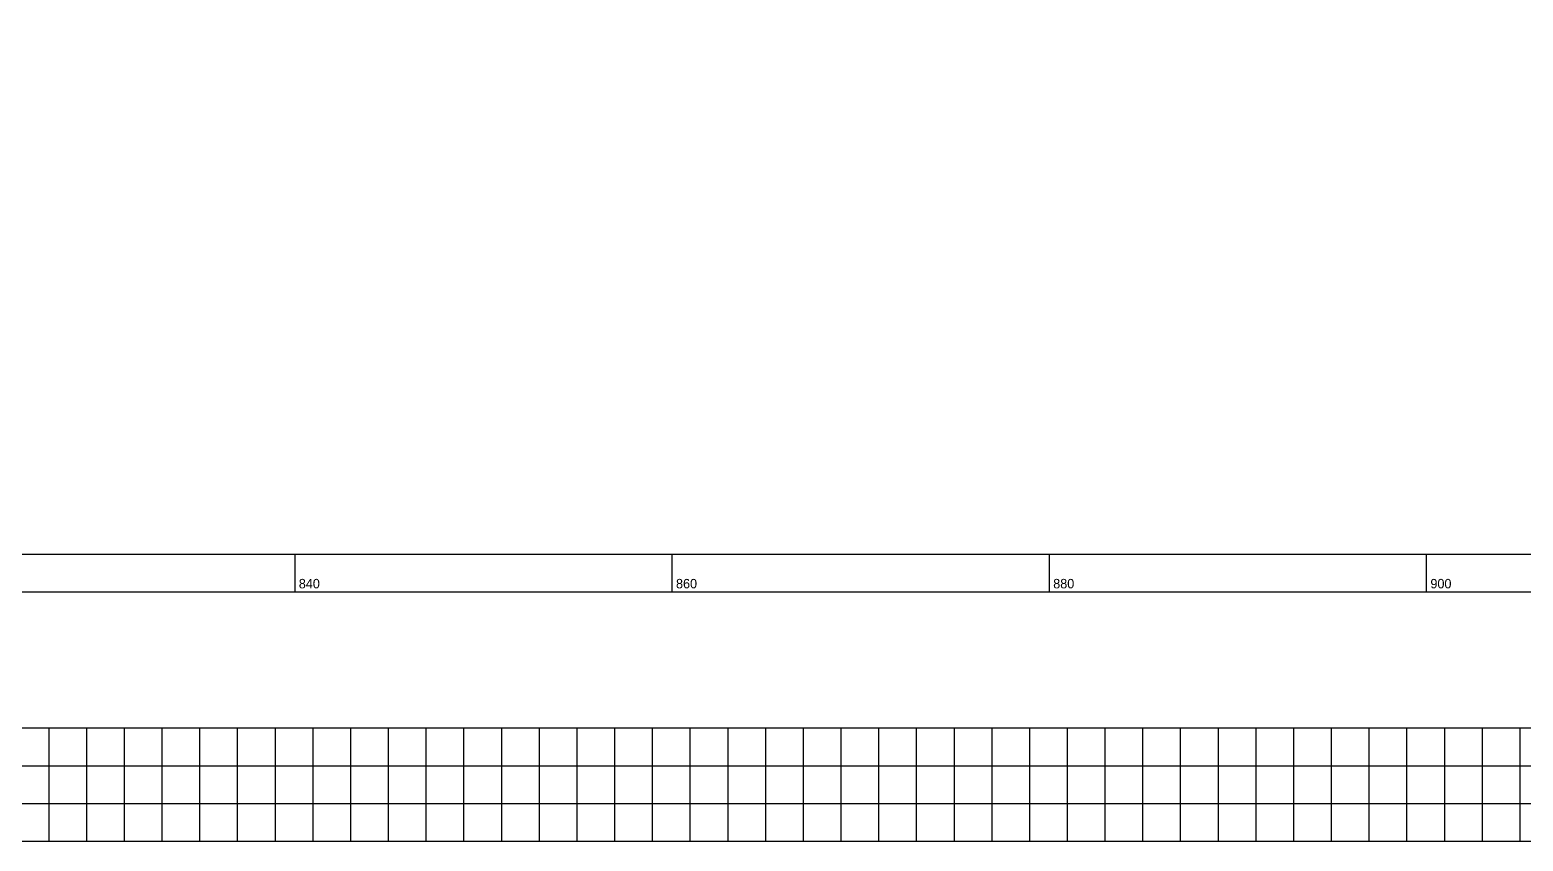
# Model space of a CAD drawing. Extents: x 547747 to 549324, y 1837450 to 1838029.
# Drawn here: x 548759.3 to 548838.5, y 1837450 to 1837493 of the extents above; entities that cross this region are included whole.
import ezdxf

# ---------------------------------------------------------------- set-up
doc = ezdxf.new("R2010")
doc.units = 0
doc.layers.add('Level 58', color=7, linetype='Continuous')

msp = doc.modelspace()

# ---------------------------------------------------------------- linework, layer by layer
at = {"layer": 'Level 58'}
for p, q in [((548773.38, 1837463.19), (548773.38, 1837465.19)), ((548773.38, 1837463.19), (548773.38, 1837465.19)), ((548773.38, 1837463.19), (548773.38, 1837465.19)), ((548773.38, 1837463.19), (548773.38, 1837465.19)), ((548773.38, 1837463.19), (548773.38, 1837465.19)), ((548793.38, 1837463.19), (548793.38, 1837465.19)), ((548793.38, 1837463.19), (548793.38, 1837465.19)), ((548793.38, 1837463.19), (548793.38, 1837465.19)), ((548793.38, 1837463.19), (548793.38, 1837465.19)), ((548793.38, 1837463.19), (548793.38, 1837465.19)), ((548813.38, 1837463.19), (548813.38, 1837465.19)), ((548813.38, 1837463.19), (548813.38, 1837465.19)), ((548813.38, 1837463.19), (548813.38, 1837465.19)), ((548813.38, 1837463.19), (548813.38, 1837465.19)), ((548813.38, 1837463.19), (548813.38, 1837465.19)), ((548833.38, 1837463.19), (548833.38, 1837465.19)), ((548833.38, 1837463.19), (548833.38, 1837465.19)), ((548833.38, 1837463.19), (548833.38, 1837465.19)), ((548833.38, 1837463.19), (548833.38, 1837465.19)), ((548833.38, 1837463.19), (548833.38, 1837465.19)), ((548758.32, 1837455.99), (548760.32, 1837455.99)), ((548758.32, 1837455.99), (548760.32, 1837455.99)), ((548758.32, 1837455.99), (548760.32, 1837455.99)), ((548758.32, 1837455.99), (548760.32, 1837455.99)), ((548758.32, 1837455.99), (548760.32, 1837455.99)), ((548760.32, 1837455.99), (548762.32, 1837455.99)), ((548760.32, 1837455.99), (548760.32, 1837449.99)), ((548760.32, 1837455.99), (548762.32, 1837455.99)), ((548760.32, 1837455.99), (548760.32, 1837449.99)), ((548760.32, 1837455.99), (548762.32, 1837455.99)), ((548760.32, 1837455.99), (548760.32, 1837449.99)), ((548760.32, 1837455.99), (548762.32, 1837455.99)), ((548760.32, 1837455.99), (548760.32, 1837449.99)), ((548760.32, 1837455.99), (548762.32, 1837455.99)), ((548760.32, 1837455.99), (548760.32, 1837449.99)), ((548762.32, 1837455.99), (548764.32, 1837455.99)), ((548762.32, 1837455.99), (548762.32, 1837449.99)), ((548762.32, 1837455.99), (548764.32, 1837455.99)), ((548762.32, 1837455.99), (548762.32, 1837449.99)), ((548762.32, 1837455.99), (548764.32, 1837455.99)), ((548762.32, 1837455.99), (548762.32, 1837449.99)), ((548762.32, 1837455.99), (548764.32, 1837455.99)), ((548762.32, 1837455.99), (548762.32, 1837449.99)), ((548762.32, 1837455.99), (548764.32, 1837455.99)), ((548762.32, 1837455.99), (548762.32, 1837449.99)), ((548764.32, 1837455.99), (548766.32, 1837455.99)), ((548764.32, 1837455.99), (548764.32, 1837449.99)), ((548764.32, 1837455.99), (548766.32, 1837455.99)), ((548764.32, 1837455.99), (548764.32, 1837449.99)), ((548764.32, 1837455.99), (548766.32, 1837455.99)), ((548764.32, 1837455.99), (548764.32, 1837449.99)), ((548764.32, 1837455.99), (548766.32, 1837455.99)), ((548764.32, 1837455.99), (548764.32, 1837449.99)), ((548764.32, 1837455.99), (548766.32, 1837455.99)), ((548764.32, 1837455.99), (548764.32, 1837449.99)), ((548766.32, 1837455.99), (548768.32, 1837455.99)), ((548766.32, 1837455.99), (548766.32, 1837449.99)), ((548766.32, 1837455.99), (548768.32, 1837455.99)), ((548766.32, 1837455.99), (548766.32, 1837449.99)), ((548766.32, 1837455.99), (548768.32, 1837455.99)), ((548766.32, 1837455.99), (548766.32, 1837449.99)), ((548766.32, 1837455.99), (548768.32, 1837455.99)), ((548766.32, 1837455.99), (548766.32, 1837449.99)), ((548766.32, 1837455.99), (548768.32, 1837455.99)), ((548766.32, 1837455.99), (548766.32, 1837449.99)), ((548768.32, 1837455.99), (548770.32, 1837455.99)), ((548768.32, 1837455.99), (548768.32, 1837449.99)), ((548768.32, 1837455.99), (548770.32, 1837455.99)), ((548768.32, 1837455.99), (548768.32, 1837449.99)), ((548768.32, 1837455.99), (548770.32, 1837455.99)), ((548768.32, 1837455.99), (548768.32, 1837449.99)), ((548768.32, 1837455.99), (548770.32, 1837455.99)), ((548768.32, 1837455.99), (548768.32, 1837449.99)), ((548768.32, 1837455.99), (548770.32, 1837455.99)), ((548768.32, 1837455.99), (548768.32, 1837449.99)), ((548770.32, 1837455.99), (548772.32, 1837455.99)), ((548770.32, 1837455.99), (548770.32, 1837449.99)), ((548770.32, 1837455.99), (548772.32, 1837455.99)), ((548770.32, 1837455.99), (548770.32, 1837449.99)), ((548770.32, 1837455.99), (548772.32, 1837455.99)), ((548770.32, 1837455.99), (548770.32, 1837449.99)), ((548770.32, 1837455.99), (548772.32, 1837455.99)), ((548770.32, 1837455.99), (548770.32, 1837449.99)), ((548770.32, 1837455.99), (548772.32, 1837455.99)), ((548770.32, 1837455.99), (548770.32, 1837449.99)), ((548772.32, 1837455.99), (548774.32, 1837455.99)), ((548772.32, 1837455.99), (548772.32, 1837449.99)), ((548772.32, 1837455.99), (548774.32, 1837455.99)), ((548772.32, 1837455.99), (548772.32, 1837449.99)), ((548772.32, 1837455.99), (548774.32, 1837455.99)), ((548772.32, 1837455.99), (548772.32, 1837449.99)), ((548772.32, 1837455.99), (548774.32, 1837455.99)), ((548772.32, 1837455.99), (548772.32, 1837449.99)), ((548772.32, 1837455.99), (548774.32, 1837455.99)), ((548772.32, 1837455.99), (548772.32, 1837449.99)), ((548774.32, 1837455.99), (548776.32, 1837455.99)), ((548774.32, 1837455.99), (548774.32, 1837449.99)), ((548774.32, 1837455.99), (548776.32, 1837455.99)), ((548774.32, 1837455.99), (548774.32, 1837449.99)), ((548774.32, 1837455.99), (548776.32, 1837455.99)), ((548774.32, 1837455.99), (548774.32, 1837449.99)), ((548774.32, 1837455.99), (548776.32, 1837455.99)), ((548774.32, 1837455.99), (548774.32, 1837449.99)), ((548774.32, 1837455.99), (548776.32, 1837455.99)), ((548774.32, 1837455.99), (548774.32, 1837449.99)), ((548776.32, 1837455.99), (548778.32, 1837455.99)), ((548776.32, 1837455.99), (548776.32, 1837449.99)), ((548776.32, 1837455.99), (548778.32, 1837455.99)), ((548776.32, 1837455.99), (548776.32, 1837449.99)), ((548776.32, 1837455.99), (548778.32, 1837455.99)), ((548776.32, 1837455.99), (548776.32, 1837449.99)), ((548776.32, 1837455.99), (548778.32, 1837455.99)), ((548776.32, 1837455.99), (548776.32, 1837449.99)), ((548776.32, 1837455.99), (548778.32, 1837455.99)), ((548776.32, 1837455.99), (548776.32, 1837449.99)), ((548778.32, 1837455.99), (548780.32, 1837455.99)), ((548778.32, 1837455.99), (548778.32, 1837449.99)), ((548778.32, 1837455.99), (548780.32, 1837455.99)), ((548778.32, 1837455.99), (548778.32, 1837449.99)), ((548778.32, 1837455.99), (548780.32, 1837455.99)), ((548778.32, 1837455.99), (548778.32, 1837449.99)), ((548778.32, 1837455.99), (548780.32, 1837455.99)), ((548778.32, 1837455.99), (548778.32, 1837449.99)), ((548778.32, 1837455.99), (548780.32, 1837455.99)), ((548778.32, 1837455.99), (548778.32, 1837449.99)), ((548780.32, 1837455.99), (548782.32, 1837455.99)), ((548780.32, 1837455.99), (548780.32, 1837449.99)), ((548780.32, 1837455.99), (548782.32, 1837455.99)), ((548780.32, 1837455.99), (548780.32, 1837449.99)), ((548780.32, 1837455.99), (548782.32, 1837455.99)), ((548780.32, 1837455.99), (548780.32, 1837449.99)), ((548780.32, 1837455.99), (548782.32, 1837455.99)), ((548780.32, 1837455.99), (548780.32, 1837449.99)), ((548780.32, 1837455.99), (548782.32, 1837455.99)), ((548780.32, 1837455.99), (548780.32, 1837449.99)), ((548782.32, 1837455.99), (548784.32, 1837455.99)), ((548782.32, 1837455.99), (548782.32, 1837449.99)), ((548782.32, 1837455.99), (548784.32, 1837455.99)), ((548782.32, 1837455.99), (548782.32, 1837449.99)), ((548782.32, 1837455.99), (548784.32, 1837455.99)), ((548782.32, 1837455.99), (548782.32, 1837449.99)), ((548782.32, 1837455.99), (548784.32, 1837455.99)), ((548782.32, 1837455.99), (548782.32, 1837449.99)), ((548782.32, 1837455.99), (548784.32, 1837455.99)), ((548782.32, 1837455.99), (548782.32, 1837449.99)), ((548784.32, 1837455.99), (548786.32, 1837455.99)), ((548784.32, 1837455.99), (548784.32, 1837449.99)), ((548784.32, 1837455.99), (548786.32, 1837455.99)), ((548784.32, 1837455.99), (548784.32, 1837449.99)), ((548784.32, 1837455.99), (548786.32, 1837455.99)), ((548784.32, 1837455.99), (548784.32, 1837449.99)), ((548784.32, 1837455.99), (548786.32, 1837455.99)), ((548784.32, 1837455.99), (548784.32, 1837449.99)), ((548784.32, 1837455.99), (548786.32, 1837455.99)), ((548784.32, 1837455.99), (548784.32, 1837449.99)), ((548786.32, 1837455.99), (548788.32, 1837455.99)), ((548786.32, 1837455.99), (548786.32, 1837449.99)), ((548786.32, 1837455.99), (548788.32, 1837455.99)), ((548786.32, 1837455.99), (548786.32, 1837449.99)), ((548786.32, 1837455.99), (548788.32, 1837455.99)), ((548786.32, 1837455.99), (548786.32, 1837449.99)), ((548786.32, 1837455.99), (548788.32, 1837455.99)), ((548786.32, 1837455.99), (548786.32, 1837449.99)), ((548786.32, 1837455.99), (548788.32, 1837455.99)), ((548786.32, 1837455.99), (548786.32, 1837449.99)), ((548788.32, 1837455.99), (548790.32, 1837455.99)), ((548788.32, 1837455.99), (548788.32, 1837449.99)), ((548788.32, 1837455.99), (548790.32, 1837455.99)), ((548788.32, 1837455.99), (548788.32, 1837449.99)), ((548788.32, 1837455.99), (548790.32, 1837455.99)), ((548788.32, 1837455.99), (548788.32, 1837449.99)), ((548788.32, 1837455.99), (548790.32, 1837455.99)), ((548788.32, 1837455.99), (548788.32, 1837449.99)), ((548788.32, 1837455.99), (548790.32, 1837455.99)), ((548788.32, 1837455.99), (548788.32, 1837449.99)), ((548790.32, 1837455.99), (548792.32, 1837455.99)), ((548790.32, 1837455.99), (548790.32, 1837449.99)), ((548790.32, 1837455.99), (548792.32, 1837455.99)), ((548790.32, 1837455.99), (548790.32, 1837449.99)), ((548790.32, 1837455.99), (548792.32, 1837455.99)), ((548790.32, 1837455.99), (548790.32, 1837449.99)), ((548790.32, 1837455.99), (548792.32, 1837455.99)), ((548790.32, 1837455.99), (548790.32, 1837449.99)), ((548790.32, 1837455.99), (548792.32, 1837455.99)), ((548790.32, 1837455.99), (548790.32, 1837449.99)), ((548792.32, 1837455.99), (548794.32, 1837455.99)), ((548792.32, 1837455.99), (548792.32, 1837449.99)), ((548792.32, 1837455.99), (548794.32, 1837455.99)), ((548792.32, 1837455.99), (548792.32, 1837449.99)), ((548792.32, 1837455.99), (548794.32, 1837455.99)), ((548792.32, 1837455.99), (548792.32, 1837449.99)), ((548792.32, 1837455.99), (548794.32, 1837455.99)), ((548792.32, 1837455.99), (548792.32, 1837449.99)), ((548792.32, 1837455.99), (548794.32, 1837455.99)), ((548792.32, 1837455.99), (548792.32, 1837449.99)), ((548794.32, 1837455.99), (548796.32, 1837455.99)), ((548794.32, 1837455.99), (548794.32, 1837449.99)), ((548794.32, 1837455.99), (548796.32, 1837455.99)), ((548794.32, 1837455.99), (548794.32, 1837449.99)), ((548794.32, 1837455.99), (548796.32, 1837455.99)), ((548794.32, 1837455.99), (548794.32, 1837449.99)), ((548794.32, 1837455.99), (548796.32, 1837455.99)), ((548794.32, 1837455.99), (548794.32, 1837449.99)), ((548794.32, 1837455.99), (548796.32, 1837455.99)), ((548794.32, 1837455.99), (548794.32, 1837449.99)), ((548796.32, 1837455.99), (548798.32, 1837455.99)), ((548796.32, 1837455.99), (548796.32, 1837449.99)), ((548796.32, 1837455.99), (548798.32, 1837455.99)), ((548796.32, 1837455.99), (548796.32, 1837449.99)), ((548796.32, 1837455.99), (548798.32, 1837455.99)), ((548796.32, 1837455.99), (548796.32, 1837449.99)), ((548796.32, 1837455.99), (548798.32, 1837455.99)), ((548796.32, 1837455.99), (548796.32, 1837449.99)), ((548796.32, 1837455.99), (548798.32, 1837455.99)), ((548796.32, 1837455.99), (548796.32, 1837449.99)), ((548798.32, 1837455.99), (548800.32, 1837455.99)), ((548798.32, 1837455.99), (548798.32, 1837449.99)), ((548798.32, 1837455.99), (548800.32, 1837455.99)), ((548798.32, 1837455.99), (548798.32, 1837449.99)), ((548798.32, 1837455.99), (548800.32, 1837455.99)), ((548798.32, 1837455.99), (548798.32, 1837449.99)), ((548798.32, 1837455.99), (548800.32, 1837455.99)), ((548798.32, 1837455.99), (548798.32, 1837449.99)), ((548798.32, 1837455.99), (548800.32, 1837455.99)), ((548798.32, 1837455.99), (548798.32, 1837449.99)), ((548800.32, 1837455.99), (548802.32, 1837455.99)), ((548800.32, 1837455.99), (548800.32, 1837449.99)), ((548800.32, 1837455.99), (548802.32, 1837455.99)), ((548800.32, 1837455.99), (548800.32, 1837449.99)), ((548800.32, 1837455.99), (548802.32, 1837455.99)), ((548800.32, 1837455.99), (548800.32, 1837449.99)), ((548800.32, 1837455.99), (548802.32, 1837455.99)), ((548800.32, 1837455.99), (548800.32, 1837449.99)), ((548800.32, 1837455.99), (548802.32, 1837455.99)), ((548800.32, 1837455.99), (548800.32, 1837449.99)), ((548802.32, 1837455.99), (548804.32, 1837455.99)), ((548802.32, 1837455.99), (548802.32, 1837449.99)), ((548802.32, 1837455.99), (548804.32, 1837455.99)), ((548802.32, 1837455.99), (548802.32, 1837449.99)), ((548802.32, 1837455.99), (548804.32, 1837455.99)), ((548802.32, 1837455.99), (548802.32, 1837449.99)), ((548802.32, 1837455.99), (548804.32, 1837455.99)), ((548802.32, 1837455.99), (548802.32, 1837449.99)), ((548802.32, 1837455.99), (548804.32, 1837455.99)), ((548802.32, 1837455.99), (548802.32, 1837449.99)), ((548804.32, 1837455.99), (548806.32, 1837455.99)), ((548804.32, 1837455.99), (548804.32, 1837449.99)), ((548804.32, 1837455.99), (548806.32, 1837455.99)), ((548804.32, 1837455.99), (548804.32, 1837449.99)), ((548804.32, 1837455.99), (548806.32, 1837455.99)), ((548804.32, 1837455.99), (548804.32, 1837449.99)), ((548804.32, 1837455.99), (548806.32, 1837455.99)), ((548804.32, 1837455.99), (548804.32, 1837449.99)), ((548804.32, 1837455.99), (548806.32, 1837455.99)), ((548804.32, 1837455.99), (548804.32, 1837449.99)), ((548806.32, 1837455.99), (548808.32, 1837455.99)), ((548806.32, 1837455.99), (548806.32, 1837449.99)), ((548806.32, 1837455.99), (548808.32, 1837455.99)), ((548806.32, 1837455.99), (548806.32, 1837449.99)), ((548806.32, 1837455.99), (548808.32, 1837455.99)), ((548806.32, 1837455.99), (548806.32, 1837449.99)), ((548806.32, 1837455.99), (548808.32, 1837455.99)), ((548806.32, 1837455.99), (548806.32, 1837449.99)), ((548806.32, 1837455.99), (548808.32, 1837455.99)), ((548806.32, 1837455.99), (548806.32, 1837449.99)), ((548808.32, 1837455.99), (548810.32, 1837455.99)), ((548808.32, 1837455.99), (548808.32, 1837449.99)), ((548808.32, 1837455.99), (548810.32, 1837455.99)), ((548808.32, 1837455.99), (548808.32, 1837449.99)), ((548808.32, 1837455.99), (548810.32, 1837455.99)), ((548808.32, 1837455.99), (548808.32, 1837449.99)), ((548808.32, 1837455.99), (548810.32, 1837455.99)), ((548808.32, 1837455.99), (548808.32, 1837449.99)), ((548808.32, 1837455.99), (548810.32, 1837455.99)), ((548808.32, 1837455.99), (548808.32, 1837449.99)), ((548810.32, 1837455.99), (548812.32, 1837455.99)), ((548810.32, 1837455.99), (548810.32, 1837449.99)), ((548810.32, 1837455.99), (548812.32, 1837455.99)), ((548810.32, 1837455.99), (548810.32, 1837449.99)), ((548810.32, 1837455.99), (548812.32, 1837455.99)), ((548810.32, 1837455.99), (548810.32, 1837449.99)), ((548810.32, 1837455.99), (548812.32, 1837455.99)), ((548810.32, 1837455.99), (548810.32, 1837449.99)), ((548810.32, 1837455.99), (548812.32, 1837455.99)), ((548810.32, 1837455.99), (548810.32, 1837449.99)), ((548812.32, 1837455.99), (548814.32, 1837455.99)), ((548812.32, 1837455.99), (548812.32, 1837449.99)), ((548812.32, 1837455.99), (548814.32, 1837455.99)), ((548812.32, 1837455.99), (548812.32, 1837449.99)), ((548812.32, 1837455.99), (548814.32, 1837455.99)), ((548812.32, 1837455.99), (548812.32, 1837449.99)), ((548812.32, 1837455.99), (548814.32, 1837455.99)), ((548812.32, 1837455.99), (548812.32, 1837449.99)), ((548812.32, 1837455.99), (548814.32, 1837455.99)), ((548812.32, 1837455.99), (548812.32, 1837449.99)), ((548814.32, 1837455.99), (548816.32, 1837455.99)), ((548814.32, 1837455.99), (548814.32, 1837449.99)), ((548814.32, 1837455.99), (548816.32, 1837455.99)), ((548814.32, 1837455.99), (548814.32, 1837449.99)), ((548814.32, 1837455.99), (548816.32, 1837455.99)), ((548814.32, 1837455.99), (548814.32, 1837449.99)), ((548814.32, 1837455.99), (548816.32, 1837455.99)), ((548814.32, 1837455.99), (548814.32, 1837449.99)), ((548814.32, 1837455.99), (548816.32, 1837455.99)), ((548814.32, 1837455.99), (548814.32, 1837449.99)), ((548816.32, 1837455.99), (548818.32, 1837455.99)), ((548816.32, 1837455.99), (548816.32, 1837449.99)), ((548816.32, 1837455.99), (548818.32, 1837455.99)), ((548816.32, 1837455.99), (548816.32, 1837449.99)), ((548816.32, 1837455.99), (548818.32, 1837455.99)), ((548816.32, 1837455.99), (548816.32, 1837449.99)), ((548816.32, 1837455.99), (548818.32, 1837455.99)), ((548816.32, 1837455.99), (548816.32, 1837449.99)), ((548816.32, 1837455.99), (548818.32, 1837455.99)), ((548816.32, 1837455.99), (548816.32, 1837449.99)), ((548818.32, 1837455.99), (548820.32, 1837455.99)), ((548818.32, 1837455.99), (548818.32, 1837449.99)), ((548818.32, 1837455.99), (548820.32, 1837455.99)), ((548818.32, 1837455.99), (548818.32, 1837449.99)), ((548818.32, 1837455.99), (548820.32, 1837455.99)), ((548818.32, 1837455.99), (548818.32, 1837449.99)), ((548818.32, 1837455.99), (548820.32, 1837455.99)), ((548818.32, 1837455.99), (548818.32, 1837449.99)), ((548818.32, 1837455.99), (548820.32, 1837455.99)), ((548818.32, 1837455.99), (548818.32, 1837449.99)), ((548820.32, 1837455.99), (548822.32, 1837455.99)), ((548820.32, 1837455.99), (548820.32, 1837449.99)), ((548820.32, 1837455.99), (548822.32, 1837455.99)), ((548820.32, 1837455.99), (548820.32, 1837449.99)), ((548820.32, 1837455.99), (548822.32, 1837455.99)), ((548820.32, 1837455.99), (548820.32, 1837449.99)), ((548820.32, 1837455.99), (548822.32, 1837455.99)), ((548820.32, 1837455.99), (548820.32, 1837449.99)), ((548820.32, 1837455.99), (548822.32, 1837455.99)), ((548820.32, 1837455.99), (548820.32, 1837449.99)), ((548822.32, 1837455.99), (548824.32, 1837455.99)), ((548822.32, 1837455.99), (548822.32, 1837449.99)), ((548822.32, 1837455.99), (548824.32, 1837455.99)), ((548822.32, 1837455.99), (548822.32, 1837449.99)), ((548822.32, 1837455.99), (548824.32, 1837455.99)), ((548822.32, 1837455.99), (548822.32, 1837449.99)), ((548822.32, 1837455.99), (548824.32, 1837455.99)), ((548822.32, 1837455.99), (548822.32, 1837449.99)), ((548822.32, 1837455.99), (548824.32, 1837455.99)), ((548822.32, 1837455.99), (548822.32, 1837449.99)), ((548824.32, 1837455.99), (548826.32, 1837455.99)), ((548824.32, 1837455.99), (548824.32, 1837449.99)), ((548824.32, 1837455.99), (548826.32, 1837455.99)), ((548824.32, 1837455.99), (548824.32, 1837449.99)), ((548824.32, 1837455.99), (548826.32, 1837455.99)), ((548824.32, 1837455.99), (548824.32, 1837449.99)), ((548824.32, 1837455.99), (548826.32, 1837455.99)), ((548824.32, 1837455.99), (548824.32, 1837449.99)), ((548824.32, 1837455.99), (548826.32, 1837455.99)), ((548824.32, 1837455.99), (548824.32, 1837449.99)), ((548826.32, 1837455.99), (548828.32, 1837455.99)), ((548826.32, 1837455.99), (548826.32, 1837449.99)), ((548826.32, 1837455.99), (548828.32, 1837455.99)), ((548826.32, 1837455.99), (548826.32, 1837449.99)), ((548826.32, 1837455.99), (548828.32, 1837455.99)), ((548826.32, 1837455.99), (548826.32, 1837449.99)), ((548826.32, 1837455.99), (548828.32, 1837455.99)), ((548826.32, 1837455.99), (548826.32, 1837449.99)), ((548826.32, 1837455.99), (548828.32, 1837455.99)), ((548826.32, 1837455.99), (548826.32, 1837449.99)), ((548828.32, 1837455.99), (548830.32, 1837455.99)), ((548828.32, 1837455.99), (548828.32, 1837449.99)), ((548828.32, 1837455.99), (548830.32, 1837455.99)), ((548828.32, 1837455.99), (548828.32, 1837449.99)), ((548828.32, 1837455.99), (548830.32, 1837455.99)), ((548828.32, 1837455.99), (548828.32, 1837449.99)), ((548828.32, 1837455.99), (548830.32, 1837455.99)), ((548828.32, 1837455.99), (548828.32, 1837449.99)), ((548828.32, 1837455.99), (548830.32, 1837455.99)), ((548828.32, 1837455.99), (548828.32, 1837449.99)), ((548830.32, 1837455.99), (548832.32, 1837455.99)), ((548830.32, 1837455.99), (548830.32, 1837449.99)), ((548830.32, 1837455.99), (548832.32, 1837455.99)), ((548830.32, 1837455.99), (548830.32, 1837449.99)), ((548830.32, 1837455.99), (548832.32, 1837455.99)), ((548830.32, 1837455.99), (548830.32, 1837449.99)), ((548830.32, 1837455.99), (548832.32, 1837455.99)), ((548830.32, 1837455.99), (548830.32, 1837449.99)), ((548830.32, 1837455.99), (548832.32, 1837455.99)), ((548830.32, 1837455.99), (548830.32, 1837449.99)), ((548832.32, 1837455.99), (548834.32, 1837455.99)), ((548832.32, 1837455.99), (548832.32, 1837449.99)), ((548832.32, 1837455.99), (548834.32, 1837455.99)), ((548832.32, 1837455.99), (548832.32, 1837449.99)), ((548832.32, 1837455.99), (548834.32, 1837455.99)), ((548832.32, 1837455.99), (548832.32, 1837449.99)), ((548832.32, 1837455.99), (548834.32, 1837455.99)), ((548832.32, 1837455.99), (548832.32, 1837449.99)), ((548832.32, 1837455.99), (548834.32, 1837455.99)), ((548832.32, 1837455.99), (548832.32, 1837449.99)), ((548834.32, 1837455.99), (548836.32, 1837455.99)), ((548834.32, 1837455.99), (548834.32, 1837449.99)), ((548834.32, 1837455.99), (548836.32, 1837455.99)), ((548834.32, 1837455.99), (548834.32, 1837449.99)), ((548834.32, 1837455.99), (548836.32, 1837455.99)), ((548834.32, 1837455.99), (548834.32, 1837449.99)), ((548834.32, 1837455.99), (548836.32, 1837455.99)), ((548834.32, 1837455.99), (548834.32, 1837449.99)), ((548834.32, 1837455.99), (548836.32, 1837455.99)), ((548834.32, 1837455.99), (548834.32, 1837449.99)), ((548836.32, 1837455.99), (548838.32, 1837455.99)), ((548836.32, 1837455.99), (548836.32, 1837449.99)), ((548836.32, 1837455.99), (548838.32, 1837455.99)), ((548836.32, 1837455.99), (548836.32, 1837449.99)), ((548836.32, 1837455.99), (548838.32, 1837455.99)), ((548836.32, 1837455.99), (548836.32, 1837449.99)), ((548836.32, 1837455.99), (548838.32, 1837455.99)), ((548836.32, 1837455.99), (548836.32, 1837449.99)), ((548836.32, 1837455.99), (548838.32, 1837455.99)), ((548836.32, 1837455.99), (548836.32, 1837449.99)), ((548838.32, 1837455.99), (548840.32, 1837455.99)), ((548838.32, 1837455.99), (548838.32, 1837449.99)), ((548838.32, 1837455.99), (548840.32, 1837455.99)), ((548838.32, 1837455.99), (548838.32, 1837449.99)), ((548838.32, 1837455.99), (548840.32, 1837455.99)), ((548838.32, 1837455.99), (548838.32, 1837449.99)), ((548838.32, 1837455.99), (548840.32, 1837455.99)), ((548838.32, 1837455.99), (548838.32, 1837449.99)), ((548838.32, 1837455.99), (548840.32, 1837455.99)), ((548838.32, 1837455.99), (548838.32, 1837449.99)), ((548758.32, 1837453.99), (548760.32, 1837453.99)), ((548758.32, 1837453.99), (548760.32, 1837453.99)), ((548758.32, 1837453.99), (548760.32, 1837453.99)), ((548758.32, 1837453.99), (548760.32, 1837453.99)), ((548758.32, 1837453.99), (548760.32, 1837453.99)), ((548760.32, 1837453.99), (548762.32, 1837453.99)), ((548760.32, 1837453.99), (548762.32, 1837453.99)), ((548760.32, 1837453.99), (548762.32, 1837453.99)), ((548760.32, 1837453.99), (548762.32, 1837453.99)), ((548760.32, 1837453.99), (548762.32, 1837453.99)), ((548762.32, 1837453.99), (548764.32, 1837453.99)), ((548762.32, 1837453.99), (548764.32, 1837453.99)), ((548762.32, 1837453.99), (548764.32, 1837453.99)), ((548762.32, 1837453.99), (548764.32, 1837453.99)), ((548762.32, 1837453.99), (548764.32, 1837453.99)), ((548764.32, 1837453.99), (548766.32, 1837453.99)), ((548764.32, 1837453.99), (548766.32, 1837453.99)), ((548764.32, 1837453.99), (548766.32, 1837453.99)), ((548764.32, 1837453.99), (548766.32, 1837453.99)), ((548764.32, 1837453.99), (548766.32, 1837453.99)), ((548766.32, 1837453.99), (548768.32, 1837453.99)), ((548766.32, 1837453.99), (548768.32, 1837453.99)), ((548766.32, 1837453.99), (548768.32, 1837453.99)), ((548766.32, 1837453.99), (548768.32, 1837453.99)), ((548766.32, 1837453.99), (548768.32, 1837453.99)), ((548768.32, 1837453.99), (548770.32, 1837453.99)), ((548768.32, 1837453.99), (548770.32, 1837453.99)), ((548768.32, 1837453.99), (548770.32, 1837453.99)), ((548768.32, 1837453.99), (548770.32, 1837453.99)), ((548768.32, 1837453.99), (548770.32, 1837453.99)), ((548770.32, 1837453.99), (548772.32, 1837453.99)), ((548770.32, 1837453.99), (548772.32, 1837453.99)), ((548770.32, 1837453.99), (548772.32, 1837453.99)), ((548770.32, 1837453.99), (548772.32, 1837453.99)), ((548770.32, 1837453.99), (548772.32, 1837453.99)), ((548772.32, 1837453.99), (548774.32, 1837453.99)), ((548772.32, 1837453.99), (548774.32, 1837453.99)), ((548772.32, 1837453.99), (548774.32, 1837453.99)), ((548772.32, 1837453.99), (548774.32, 1837453.99)), ((548772.32, 1837453.99), (548774.32, 1837453.99)), ((548774.32, 1837453.99), (548776.32, 1837453.99)), ((548774.32, 1837453.99), (548776.32, 1837453.99)), ((548774.32, 1837453.99), (548776.32, 1837453.99)), ((548774.32, 1837453.99), (548776.32, 1837453.99)), ((548774.32, 1837453.99), (548776.32, 1837453.99)), ((548776.32, 1837453.99), (548778.32, 1837453.99)), ((548776.32, 1837453.99), (548778.32, 1837453.99)), ((548776.32, 1837453.99), (548778.32, 1837453.99)), ((548776.32, 1837453.99), (548778.32, 1837453.99)), ((548776.32, 1837453.99), (548778.32, 1837453.99)), ((548778.32, 1837453.99), (548780.32, 1837453.99)), ((548778.32, 1837453.99), (548780.32, 1837453.99)), ((548778.32, 1837453.99), (548780.32, 1837453.99)), ((548778.32, 1837453.99), (548780.32, 1837453.99)), ((548778.32, 1837453.99), (548780.32, 1837453.99)), ((548780.32, 1837453.99), (548782.32, 1837453.99)), ((548780.32, 1837453.99), (548782.32, 1837453.99)), ((548780.32, 1837453.99), (548782.32, 1837453.99)), ((548780.32, 1837453.99), (548782.32, 1837453.99)), ((548780.32, 1837453.99), (548782.32, 1837453.99)), ((548782.32, 1837453.99), (548784.32, 1837453.99)), ((548782.32, 1837453.99), (548784.32, 1837453.99)), ((548782.32, 1837453.99), (548784.32, 1837453.99)), ((548782.32, 1837453.99), (548784.32, 1837453.99)), ((548782.32, 1837453.99), (548784.32, 1837453.99)), ((548784.32, 1837453.99), (548786.32, 1837453.99)), ((548784.32, 1837453.99), (548786.32, 1837453.99)), ((548784.32, 1837453.99), (548786.32, 1837453.99)), ((548784.32, 1837453.99), (548786.32, 1837453.99)), ((548784.32, 1837453.99), (548786.32, 1837453.99)), ((548786.32, 1837453.99), (548788.32, 1837453.99)), ((548786.32, 1837453.99), (548788.32, 1837453.99)), ((548786.32, 1837453.99), (548788.32, 1837453.99)), ((548786.32, 1837453.99), (548788.32, 1837453.99)), ((548786.32, 1837453.99), (548788.32, 1837453.99)), ((548788.32, 1837453.99), (548790.32, 1837453.99)), ((548788.32, 1837453.99), (548790.32, 1837453.99)), ((548788.32, 1837453.99), (548790.32, 1837453.99)), ((548788.32, 1837453.99), (548790.32, 1837453.99)), ((548788.32, 1837453.99), (548790.32, 1837453.99)), ((548790.32, 1837453.99), (548792.32, 1837453.99)), ((548790.32, 1837453.99), (548792.32, 1837453.99)), ((548790.32, 1837453.99), (548792.32, 1837453.99)), ((548790.32, 1837453.99), (548792.32, 1837453.99)), ((548790.32, 1837453.99), (548792.32, 1837453.99)), ((548792.32, 1837453.99), (548794.32, 1837453.99)), ((548792.32, 1837453.99), (548794.32, 1837453.99)), ((548792.32, 1837453.99), (548794.32, 1837453.99)), ((548792.32, 1837453.99), (548794.32, 1837453.99)), ((548792.32, 1837453.99), (548794.32, 1837453.99)), ((548794.32, 1837453.99), (548796.32, 1837453.99)), ((548794.32, 1837453.99), (548796.32, 1837453.99)), ((548794.32, 1837453.99), (548796.32, 1837453.99)), ((548794.32, 1837453.99), (548796.32, 1837453.99)), ((548794.32, 1837453.99), (548796.32, 1837453.99)), ((548796.32, 1837453.99), (548798.32, 1837453.99)), ((548796.32, 1837453.99), (548798.32, 1837453.99)), ((548796.32, 1837453.99), (548798.32, 1837453.99)), ((548796.32, 1837453.99), (548798.32, 1837453.99)), ((548796.32, 1837453.99), (548798.32, 1837453.99)), ((548798.32, 1837453.99), (548800.32, 1837453.99)), ((548798.32, 1837453.99), (548800.32, 1837453.99)), ((548798.32, 1837453.99), (548800.32, 1837453.99)), ((548798.32, 1837453.99), (548800.32, 1837453.99)), ((548798.32, 1837453.99), (548800.32, 1837453.99)), ((548800.32, 1837453.99), (548802.32, 1837453.99)), ((548800.32, 1837453.99), (548802.32, 1837453.99)), ((548800.32, 1837453.99), (548802.32, 1837453.99)), ((548800.32, 1837453.99), (548802.32, 1837453.99)), ((548800.32, 1837453.99), (548802.32, 1837453.99)), ((548802.32, 1837453.99), (548804.32, 1837453.99)), ((548802.32, 1837453.99), (548804.32, 1837453.99)), ((548802.32, 1837453.99), (548804.32, 1837453.99)), ((548802.32, 1837453.99), (548804.32, 1837453.99)), ((548802.32, 1837453.99), (548804.32, 1837453.99)), ((548804.32, 1837453.99), (548806.32, 1837453.99)), ((548804.32, 1837453.99), (548806.32, 1837453.99)), ((548804.32, 1837453.99), (548806.32, 1837453.99)), ((548804.32, 1837453.99), (548806.32, 1837453.99)), ((548804.32, 1837453.99), (548806.32, 1837453.99)), ((548806.32, 1837453.99), (548808.32, 1837453.99)), ((548806.32, 1837453.99), (548808.32, 1837453.99)), ((548806.32, 1837453.99), (548808.32, 1837453.99)), ((548806.32, 1837453.99), (548808.32, 1837453.99)), ((548806.32, 1837453.99), (548808.32, 1837453.99)), ((548808.32, 1837453.99), (548810.32, 1837453.99)), ((548808.32, 1837453.99), (548810.32, 1837453.99)), ((548808.32, 1837453.99), (548810.32, 1837453.99)), ((548808.32, 1837453.99), (548810.32, 1837453.99)), ((548808.32, 1837453.99), (548810.32, 1837453.99)), ((548810.32, 1837453.99), (548812.32, 1837453.99)), ((548810.32, 1837453.99), (548812.32, 1837453.99)), ((548810.32, 1837453.99), (548812.32, 1837453.99)), ((548810.32, 1837453.99), (548812.32, 1837453.99)), ((548810.32, 1837453.99), (548812.32, 1837453.99)), ((548812.32, 1837453.99), (548814.32, 1837453.99)), ((548812.32, 1837453.99), (548814.32, 1837453.99)), ((548812.32, 1837453.99), (548814.32, 1837453.99)), ((548812.32, 1837453.99), (548814.32, 1837453.99)), ((548812.32, 1837453.99), (548814.32, 1837453.99)), ((548814.32, 1837453.99), (548816.32, 1837453.99)), ((548814.32, 1837453.99), (548816.32, 1837453.99)), ((548814.32, 1837453.99), (548816.32, 1837453.99)), ((548814.32, 1837453.99), (548816.32, 1837453.99)), ((548814.32, 1837453.99), (548816.32, 1837453.99)), ((548816.32, 1837453.99), (548818.32, 1837453.99)), ((548816.32, 1837453.99), (548818.32, 1837453.99)), ((548816.32, 1837453.99), (548818.32, 1837453.99)), ((548816.32, 1837453.99), (548818.32, 1837453.99)), ((548816.32, 1837453.99), (548818.32, 1837453.99)), ((548818.32, 1837453.99), (548820.32, 1837453.99)), ((548818.32, 1837453.99), (548820.32, 1837453.99)), ((548818.32, 1837453.99), (548820.32, 1837453.99)), ((548818.32, 1837453.99), (548820.32, 1837453.99)), ((548818.32, 1837453.99), (548820.32, 1837453.99)), ((548820.32, 1837453.99), (548822.32, 1837453.99)), ((548820.32, 1837453.99), (548822.32, 1837453.99)), ((548820.32, 1837453.99), (548822.32, 1837453.99)), ((548820.32, 1837453.99), (548822.32, 1837453.99)), ((548820.32, 1837453.99), (548822.32, 1837453.99)), ((548822.32, 1837453.99), (548824.32, 1837453.99)), ((548822.32, 1837453.99), (548824.32, 1837453.99)), ((548822.32, 1837453.99), (548824.32, 1837453.99)), ((548822.32, 1837453.99), (548824.32, 1837453.99)), ((548822.32, 1837453.99), (548824.32, 1837453.99)), ((548824.32, 1837453.99), (548826.32, 1837453.99)), ((548824.32, 1837453.99), (548826.32, 1837453.99)), ((548824.32, 1837453.99), (548826.32, 1837453.99)), ((548824.32, 1837453.99), (548826.32, 1837453.99)), ((548824.32, 1837453.99), (548826.32, 1837453.99)), ((548826.32, 1837453.99), (548828.32, 1837453.99)), ((548826.32, 1837453.99), (548828.32, 1837453.99)), ((548826.32, 1837453.99), (548828.32, 1837453.99)), ((548826.32, 1837453.99), (548828.32, 1837453.99)), ((548826.32, 1837453.99), (548828.32, 1837453.99)), ((548828.32, 1837453.99), (548830.32, 1837453.99)), ((548828.32, 1837453.99), (548830.32, 1837453.99)), ((548828.32, 1837453.99), (548830.32, 1837453.99)), ((548828.32, 1837453.99), (548830.32, 1837453.99)), ((548828.32, 1837453.99), (548830.32, 1837453.99)), ((548830.32, 1837453.99), (548832.32, 1837453.99)), ((548830.32, 1837453.99), (548832.32, 1837453.99)), ((548830.32, 1837453.99), (548832.32, 1837453.99)), ((548830.32, 1837453.99), (548832.32, 1837453.99)), ((548830.32, 1837453.99), (548832.32, 1837453.99)), ((548832.32, 1837453.99), (548834.32, 1837453.99)), ((548832.32, 1837453.99), (548834.32, 1837453.99)), ((548832.32, 1837453.99), (548834.32, 1837453.99)), ((548832.32, 1837453.99), (548834.32, 1837453.99)), ((548832.32, 1837453.99), (548834.32, 1837453.99)), ((548834.32, 1837453.99), (548836.32, 1837453.99)), ((548834.32, 1837453.99), (548836.32, 1837453.99)), ((548834.32, 1837453.99), (548836.32, 1837453.99)), ((548834.32, 1837453.99), (548836.32, 1837453.99)), ((548834.32, 1837453.99), (548836.32, 1837453.99)), ((548836.32, 1837453.99), (548838.32, 1837453.99)), ((548836.32, 1837453.99), (548838.32, 1837453.99)), ((548836.32, 1837453.99), (548838.32, 1837453.99)), ((548836.32, 1837453.99), (548838.32, 1837453.99)), ((548836.32, 1837453.99), (548838.32, 1837453.99)), ((548838.32, 1837453.99), (548840.32, 1837453.99)), ((548838.32, 1837453.99), (548840.32, 1837453.99)), ((548838.32, 1837453.99), (548840.32, 1837453.99)), ((548838.32, 1837453.99), (548840.32, 1837453.99)), ((548838.32, 1837453.99), (548840.32, 1837453.99)), ((548758.32, 1837451.99), (548760.32, 1837451.99)), ((548758.32, 1837451.99), (548760.32, 1837451.99)), ((548758.32, 1837451.99), (548760.32, 1837451.99)), ((548758.32, 1837451.99), (548760.32, 1837451.99)), ((548758.32, 1837451.99), (548760.32, 1837451.99)), ((548760.32, 1837451.99), (548762.32, 1837451.99)), ((548760.32, 1837451.99), (548762.32, 1837451.99)), ((548760.32, 1837451.99), (548762.32, 1837451.99)), ((548760.32, 1837451.99), (548762.32, 1837451.99)), ((548760.32, 1837451.99), (548762.32, 1837451.99)), ((548762.32, 1837451.99), (548764.32, 1837451.99)), ((548762.32, 1837451.99), (548764.32, 1837451.99)), ((548762.32, 1837451.99), (548764.32, 1837451.99)), ((548762.32, 1837451.99), (548764.32, 1837451.99)), ((548762.32, 1837451.99), (548764.32, 1837451.99)), ((548764.32, 1837451.99), (548766.32, 1837451.99)), ((548764.32, 1837451.99), (548766.32, 1837451.99)), ((548764.32, 1837451.99), (548766.32, 1837451.99)), ((548764.32, 1837451.99), (548766.32, 1837451.99)), ((548764.32, 1837451.99), (548766.32, 1837451.99)), ((548766.32, 1837451.99), (548768.32, 1837451.99)), ((548766.32, 1837451.99), (548768.32, 1837451.99)), ((548766.32, 1837451.99), (548768.32, 1837451.99)), ((548766.32, 1837451.99), (548768.32, 1837451.99)), ((548766.32, 1837451.99), (548768.32, 1837451.99)), ((548768.32, 1837451.99), (548770.32, 1837451.99)), ((548768.32, 1837451.99), (548770.32, 1837451.99)), ((548768.32, 1837451.99), (548770.32, 1837451.99)), ((548768.32, 1837451.99), (548770.32, 1837451.99)), ((548768.32, 1837451.99), (548770.32, 1837451.99)), ((548770.32, 1837451.99), (548772.32, 1837451.99)), ((548770.32, 1837451.99), (548772.32, 1837451.99)), ((548770.32, 1837451.99), (548772.32, 1837451.99)), ((548770.32, 1837451.99), (548772.32, 1837451.99)), ((548770.32, 1837451.99), (548772.32, 1837451.99)), ((548772.32, 1837451.99), (548774.32, 1837451.99)), ((548772.32, 1837451.99), (548774.32, 1837451.99)), ((548772.32, 1837451.99), (548774.32, 1837451.99)), ((548772.32, 1837451.99), (548774.32, 1837451.99)), ((548772.32, 1837451.99), (548774.32, 1837451.99)), ((548774.32, 1837451.99), (548776.32, 1837451.99)), ((548774.32, 1837451.99), (548776.32, 1837451.99)), ((548774.32, 1837451.99), (548776.32, 1837451.99)), ((548774.32, 1837451.99), (548776.32, 1837451.99)), ((548774.32, 1837451.99), (548776.32, 1837451.99)), ((548776.32, 1837451.99), (548778.32, 1837451.99)), ((548776.32, 1837451.99), (548778.32, 1837451.99)), ((548776.32, 1837451.99), (548778.32, 1837451.99)), ((548776.32, 1837451.99), (548778.32, 1837451.99)), ((548776.32, 1837451.99), (548778.32, 1837451.99)), ((548778.32, 1837451.99), (548780.32, 1837451.99)), ((548778.32, 1837451.99), (548780.32, 1837451.99)), ((548778.32, 1837451.99), (548780.32, 1837451.99)), ((548778.32, 1837451.99), (548780.32, 1837451.99)), ((548778.32, 1837451.99), (548780.32, 1837451.99)), ((548780.32, 1837451.99), (548782.32, 1837451.99)), ((548780.32, 1837451.99), (548782.32, 1837451.99)), ((548780.32, 1837451.99), (548782.32, 1837451.99)), ((548780.32, 1837451.99), (548782.32, 1837451.99)), ((548780.32, 1837451.99), (548782.32, 1837451.99)), ((548782.32, 1837451.99), (548784.32, 1837451.99)), ((548782.32, 1837451.99), (548784.32, 1837451.99)), ((548782.32, 1837451.99), (548784.32, 1837451.99)), ((548782.32, 1837451.99), (548784.32, 1837451.99)), ((548782.32, 1837451.99), (548784.32, 1837451.99)), ((548784.32, 1837451.99), (548786.32, 1837451.99)), ((548784.32, 1837451.99), (548786.32, 1837451.99)), ((548784.32, 1837451.99), (548786.32, 1837451.99)), ((548784.32, 1837451.99), (548786.32, 1837451.99)), ((548784.32, 1837451.99), (548786.32, 1837451.99)), ((548786.32, 1837451.99), (548788.32, 1837451.99)), ((548786.32, 1837451.99), (548788.32, 1837451.99)), ((548786.32, 1837451.99), (548788.32, 1837451.99)), ((548786.32, 1837451.99), (548788.32, 1837451.99)), ((548786.32, 1837451.99), (548788.32, 1837451.99)), ((548788.32, 1837451.99), (548790.32, 1837451.99)), ((548788.32, 1837451.99), (548790.32, 1837451.99)), ((548788.32, 1837451.99), (548790.32, 1837451.99)), ((548788.32, 1837451.99), (548790.32, 1837451.99)), ((548788.32, 1837451.99), (548790.32, 1837451.99)), ((548790.32, 1837451.99), (548792.32, 1837451.99)), ((548790.32, 1837451.99), (548792.32, 1837451.99)), ((548790.32, 1837451.99), (548792.32, 1837451.99)), ((548790.32, 1837451.99), (548792.32, 1837451.99)), ((548790.32, 1837451.99), (548792.32, 1837451.99)), ((548792.32, 1837451.99), (548794.32, 1837451.99)), ((548792.32, 1837451.99), (548794.32, 1837451.99)), ((548792.32, 1837451.99), (548794.32, 1837451.99)), ((548792.32, 1837451.99), (548794.32, 1837451.99)), ((548792.32, 1837451.99), (548794.32, 1837451.99)), ((548794.32, 1837451.99), (548796.32, 1837451.99)), ((548794.32, 1837451.99), (548796.32, 1837451.99)), ((548794.32, 1837451.99), (548796.32, 1837451.99)), ((548794.32, 1837451.99), (548796.32, 1837451.99)), ((548794.32, 1837451.99), (548796.32, 1837451.99)), ((548796.32, 1837451.99), (548798.32, 1837451.99)), ((548796.32, 1837451.99), (548798.32, 1837451.99)), ((548796.32, 1837451.99), (548798.32, 1837451.99)), ((548796.32, 1837451.99), (548798.32, 1837451.99)), ((548796.32, 1837451.99), (548798.32, 1837451.99)), ((548798.32, 1837451.99), (548800.32, 1837451.99)), ((548798.32, 1837451.99), (548800.32, 1837451.99)), ((548798.32, 1837451.99), (548800.32, 1837451.99)), ((548798.32, 1837451.99), (548800.32, 1837451.99)), ((548798.32, 1837451.99), (548800.32, 1837451.99)), ((548800.32, 1837451.99), (548802.32, 1837451.99)), ((548800.32, 1837451.99), (548802.32, 1837451.99)), ((548800.32, 1837451.99), (548802.32, 1837451.99)), ((548800.32, 1837451.99), (548802.32, 1837451.99)), ((548800.32, 1837451.99), (548802.32, 1837451.99)), ((548802.32, 1837451.99), (548804.32, 1837451.99)), ((548802.32, 1837451.99), (548804.32, 1837451.99)), ((548802.32, 1837451.99), (548804.32, 1837451.99)), ((548802.32, 1837451.99), (548804.32, 1837451.99)), ((548802.32, 1837451.99), (548804.32, 1837451.99)), ((548804.32, 1837451.99), (548806.32, 1837451.99)), ((548804.32, 1837451.99), (548806.32, 1837451.99)), ((548804.32, 1837451.99), (548806.32, 1837451.99)), ((548804.32, 1837451.99), (548806.32, 1837451.99)), ((548804.32, 1837451.99), (548806.32, 1837451.99)), ((548806.32, 1837451.99), (548808.32, 1837451.99)), ((548806.32, 1837451.99), (548808.32, 1837451.99)), ((548806.32, 1837451.99), (548808.32, 1837451.99)), ((548806.32, 1837451.99), (548808.32, 1837451.99)), ((548806.32, 1837451.99), (548808.32, 1837451.99)), ((548808.32, 1837451.99), (548810.32, 1837451.99)), ((548808.32, 1837451.99), (548810.32, 1837451.99)), ((548808.32, 1837451.99), (548810.32, 1837451.99)), ((548808.32, 1837451.99), (548810.32, 1837451.99)), ((548808.32, 1837451.99), (548810.32, 1837451.99)), ((548810.32, 1837451.99), (548812.32, 1837451.99)), ((548810.32, 1837451.99), (548812.32, 1837451.99)), ((548810.32, 1837451.99), (548812.32, 1837451.99)), ((548810.32, 1837451.99), (548812.32, 1837451.99)), ((548810.32, 1837451.99), (548812.32, 1837451.99)), ((548812.32, 1837451.99), (548814.32, 1837451.99)), ((548812.32, 1837451.99), (548814.32, 1837451.99)), ((548812.32, 1837451.99), (548814.32, 1837451.99)), ((548812.32, 1837451.99), (548814.32, 1837451.99)), ((548812.32, 1837451.99), (548814.32, 1837451.99)), ((548814.32, 1837451.99), (548816.32, 1837451.99)), ((548814.32, 1837451.99), (548816.32, 1837451.99)), ((548814.32, 1837451.99), (548816.32, 1837451.99)), ((548814.32, 1837451.99), (548816.32, 1837451.99)), ((548814.32, 1837451.99), (548816.32, 1837451.99)), ((548816.32, 1837451.99), (548818.32, 1837451.99)), ((548816.32, 1837451.99), (548818.32, 1837451.99)), ((548816.32, 1837451.99), (548818.32, 1837451.99)), ((548816.32, 1837451.99), (548818.32, 1837451.99)), ((548816.32, 1837451.99), (548818.32, 1837451.99)), ((548818.32, 1837451.99), (548820.32, 1837451.99)), ((548818.32, 1837451.99), (548820.32, 1837451.99)), ((548818.32, 1837451.99), (548820.32, 1837451.99)), ((548818.32, 1837451.99), (548820.32, 1837451.99)), ((548818.32, 1837451.99), (548820.32, 1837451.99)), ((548820.32, 1837451.99), (548822.32, 1837451.99)), ((548820.32, 1837451.99), (548822.32, 1837451.99)), ((548820.32, 1837451.99), (548822.32, 1837451.99)), ((548820.32, 1837451.99), (548822.32, 1837451.99)), ((548820.32, 1837451.99), (548822.32, 1837451.99)), ((548822.32, 1837451.99), (548824.32, 1837451.99)), ((548822.32, 1837451.99), (548824.32, 1837451.99)), ((548822.32, 1837451.99), (548824.32, 1837451.99)), ((548822.32, 1837451.99), (548824.32, 1837451.99)), ((548822.32, 1837451.99), (548824.32, 1837451.99)), ((548824.32, 1837451.99), (548826.32, 1837451.99)), ((548824.32, 1837451.99), (548826.32, 1837451.99)), ((548824.32, 1837451.99), (548826.32, 1837451.99)), ((548824.32, 1837451.99), (548826.32, 1837451.99)), ((548824.32, 1837451.99), (548826.32, 1837451.99)), ((548826.32, 1837451.99), (548828.32, 1837451.99)), ((548826.32, 1837451.99), (548828.32, 1837451.99)), ((548826.32, 1837451.99), (548828.32, 1837451.99)), ((548826.32, 1837451.99), (548828.32, 1837451.99)), ((548826.32, 1837451.99), (548828.32, 1837451.99)), ((548828.32, 1837451.99), (548830.32, 1837451.99)), ((548828.32, 1837451.99), (548830.32, 1837451.99)), ((548828.32, 1837451.99), (548830.32, 1837451.99)), ((548828.32, 1837451.99), (548830.32, 1837451.99)), ((548828.32, 1837451.99), (548830.32, 1837451.99)), ((548830.32, 1837451.99), (548832.32, 1837451.99)), ((548830.32, 1837451.99), (548832.32, 1837451.99)), ((548830.32, 1837451.99), (548832.32, 1837451.99)), ((548830.32, 1837451.99), (548832.32, 1837451.99)), ((548830.32, 1837451.99), (548832.32, 1837451.99)), ((548832.32, 1837451.99), (548834.32, 1837451.99)), ((548832.32, 1837451.99), (548834.32, 1837451.99)), ((548832.32, 1837451.99), (548834.32, 1837451.99)), ((548832.32, 1837451.99), (548834.32, 1837451.99)), ((548832.32, 1837451.99), (548834.32, 1837451.99)), ((548834.32, 1837451.99), (548836.32, 1837451.99)), ((548834.32, 1837451.99), (548836.32, 1837451.99)), ((548834.32, 1837451.99), (548836.32, 1837451.99)), ((548834.32, 1837451.99), (548836.32, 1837451.99)), ((548834.32, 1837451.99), (548836.32, 1837451.99)), ((548836.32, 1837451.99), (548838.32, 1837451.99)), ((548836.32, 1837451.99), (548838.32, 1837451.99)), ((548836.32, 1837451.99), (548838.32, 1837451.99)), ((548836.32, 1837451.99), (548838.32, 1837451.99)), ((548836.32, 1837451.99), (548838.32, 1837451.99)), ((548838.32, 1837451.99), (548840.32, 1837451.99)), ((548838.32, 1837451.99), (548840.32, 1837451.99)), ((548838.32, 1837451.99), (548840.32, 1837451.99)), ((548838.32, 1837451.99), (548840.32, 1837451.99)), ((548838.32, 1837451.99), (548840.32, 1837451.99)), ((548758.32, 1837449.99), (548760.32, 1837449.99)), ((548758.32, 1837449.99), (548760.32, 1837449.99)), ((548758.32, 1837449.99), (548760.32, 1837449.99)), ((548758.32, 1837449.99), (548760.32, 1837449.99)), ((548758.32, 1837449.99), (548760.32, 1837449.99)), ((548760.32, 1837449.99), (548762.32, 1837449.99)), ((548760.32, 1837449.99), (548762.32, 1837449.99)), ((548760.32, 1837449.99), (548762.32, 1837449.99)), ((548760.32, 1837449.99), (548762.32, 1837449.99)), ((548760.32, 1837449.99), (548762.32, 1837449.99)), ((548762.32, 1837449.99), (548764.32, 1837449.99)), ((548762.32, 1837449.99), (548764.32, 1837449.99)), ((548762.32, 1837449.99), (548764.32, 1837449.99)), ((548762.32, 1837449.99), (548764.32, 1837449.99)), ((548762.32, 1837449.99), (548764.32, 1837449.99)), ((548764.32, 1837449.99), (548766.32, 1837449.99)), ((548764.32, 1837449.99), (548766.32, 1837449.99)), ((548764.32, 1837449.99), (548766.32, 1837449.99)), ((548764.32, 1837449.99), (548766.32, 1837449.99)), ((548764.32, 1837449.99), (548766.32, 1837449.99)), ((548766.32, 1837449.99), (548768.32, 1837449.99)), ((548766.32, 1837449.99), (548768.32, 1837449.99)), ((548766.32, 1837449.99), (548768.32, 1837449.99)), ((548766.32, 1837449.99), (548768.32, 1837449.99)), ((548766.32, 1837449.99), (548768.32, 1837449.99)), ((548768.32, 1837449.99), (548770.32, 1837449.99)), ((548768.32, 1837449.99), (548770.32, 1837449.99)), ((548768.32, 1837449.99), (548770.32, 1837449.99)), ((548768.32, 1837449.99), (548770.32, 1837449.99)), ((548768.32, 1837449.99), (548770.32, 1837449.99)), ((548770.32, 1837449.99), (548772.32, 1837449.99)), ((548770.32, 1837449.99), (548772.32, 1837449.99)), ((548770.32, 1837449.99), (548772.32, 1837449.99)), ((548770.32, 1837449.99), (548772.32, 1837449.99)), ((548770.32, 1837449.99), (548772.32, 1837449.99)), ((548772.32, 1837449.99), (548774.32, 1837449.99)), ((548772.32, 1837449.99), (548774.32, 1837449.99)), ((548772.32, 1837449.99), (548774.32, 1837449.99)), ((548772.32, 1837449.99), (548774.32, 1837449.99)), ((548772.32, 1837449.99), (548774.32, 1837449.99)), ((548774.32, 1837449.99), (548776.32, 1837449.99)), ((548774.32, 1837449.99), (548776.32, 1837449.99)), ((548774.32, 1837449.99), (548776.32, 1837449.99)), ((548774.32, 1837449.99), (548776.32, 1837449.99)), ((548774.32, 1837449.99), (548776.32, 1837449.99)), ((548776.32, 1837449.99), (548778.32, 1837449.99)), ((548776.32, 1837449.99), (548778.32, 1837449.99)), ((548776.32, 1837449.99), (548778.32, 1837449.99)), ((548776.32, 1837449.99), (548778.32, 1837449.99)), ((548776.32, 1837449.99), (548778.32, 1837449.99)), ((548778.32, 1837449.99), (548780.32, 1837449.99)), ((548778.32, 1837449.99), (548780.32, 1837449.99)), ((548778.32, 1837449.99), (548780.32, 1837449.99)), ((548778.32, 1837449.99), (548780.32, 1837449.99)), ((548778.32, 1837449.99), (548780.32, 1837449.99)), ((548780.32, 1837449.99), (548782.32, 1837449.99)), ((548780.32, 1837449.99), (548782.32, 1837449.99)), ((548780.32, 1837449.99), (548782.32, 1837449.99)), ((548780.32, 1837449.99), (548782.32, 1837449.99)), ((548780.32, 1837449.99), (548782.32, 1837449.99)), ((548782.32, 1837449.99), (548784.32, 1837449.99)), ((548782.32, 1837449.99), (548784.32, 1837449.99)), ((548782.32, 1837449.99), (548784.32, 1837449.99)), ((548782.32, 1837449.99), (548784.32, 1837449.99)), ((548782.32, 1837449.99), (548784.32, 1837449.99)), ((548784.32, 1837449.99), (548786.32, 1837449.99)), ((548784.32, 1837449.99), (548786.32, 1837449.99)), ((548784.32, 1837449.99), (548786.32, 1837449.99)), ((548784.32, 1837449.99), (548786.32, 1837449.99)), ((548784.32, 1837449.99), (548786.32, 1837449.99)), ((548786.32, 1837449.99), (548788.32, 1837449.99)), ((548786.32, 1837449.99), (548788.32, 1837449.99)), ((548786.32, 1837449.99), (548788.32, 1837449.99)), ((548786.32, 1837449.99), (548788.32, 1837449.99)), ((548786.32, 1837449.99), (548788.32, 1837449.99)), ((548788.32, 1837449.99), (548790.32, 1837449.99)), ((548788.32, 1837449.99), (548790.32, 1837449.99)), ((548788.32, 1837449.99), (548790.32, 1837449.99)), ((548788.32, 1837449.99), (548790.32, 1837449.99)), ((548788.32, 1837449.99), (548790.32, 1837449.99)), ((548790.32, 1837449.99), (548792.32, 1837449.99)), ((548790.32, 1837449.99), (548792.32, 1837449.99)), ((548790.32, 1837449.99), (548792.32, 1837449.99)), ((548790.32, 1837449.99), (548792.32, 1837449.99)), ((548790.32, 1837449.99), (548792.32, 1837449.99)), ((548792.32, 1837449.99), (548794.32, 1837449.99)), ((548792.32, 1837449.99), (548794.32, 1837449.99)), ((548792.32, 1837449.99), (548794.32, 1837449.99)), ((548792.32, 1837449.99), (548794.32, 1837449.99)), ((548792.32, 1837449.99), (548794.32, 1837449.99)), ((548794.32, 1837449.99), (548796.32, 1837449.99)), ((548794.32, 1837449.99), (548796.32, 1837449.99)), ((548794.32, 1837449.99), (548796.32, 1837449.99)), ((548794.32, 1837449.99), (548796.32, 1837449.99)), ((548794.32, 1837449.99), (548796.32, 1837449.99)), ((548796.32, 1837449.99), (548798.32, 1837449.99)), ((548796.32, 1837449.99), (548798.32, 1837449.99)), ((548796.32, 1837449.99), (548798.32, 1837449.99)), ((548796.32, 1837449.99), (548798.32, 1837449.99)), ((548796.32, 1837449.99), (548798.32, 1837449.99)), ((548798.32, 1837449.99), (548800.32, 1837449.99)), ((548798.32, 1837449.99), (548800.32, 1837449.99)), ((548798.32, 1837449.99), (548800.32, 1837449.99)), ((548798.32, 1837449.99), (548800.32, 1837449.99)), ((548798.32, 1837449.99), (548800.32, 1837449.99)), ((548800.32, 1837449.99), (548802.32, 1837449.99)), ((548800.32, 1837449.99), (548802.32, 1837449.99)), ((548800.32, 1837449.99), (548802.32, 1837449.99)), ((548800.32, 1837449.99), (548802.32, 1837449.99)), ((548800.32, 1837449.99), (548802.32, 1837449.99)), ((548802.32, 1837449.99), (548804.32, 1837449.99)), ((548802.32, 1837449.99), (548804.32, 1837449.99)), ((548802.32, 1837449.99), (548804.32, 1837449.99)), ((548802.32, 1837449.99), (548804.32, 1837449.99)), ((548802.32, 1837449.99), (548804.32, 1837449.99)), ((548804.32, 1837449.99), (548806.32, 1837449.99)), ((548804.32, 1837449.99), (548806.32, 1837449.99)), ((548804.32, 1837449.99), (548806.32, 1837449.99)), ((548804.32, 1837449.99), (548806.32, 1837449.99)), ((548804.32, 1837449.99), (548806.32, 1837449.99)), ((548806.32, 1837449.99), (548808.32, 1837449.99)), ((548806.32, 1837449.99), (548808.32, 1837449.99)), ((548806.32, 1837449.99), (548808.32, 1837449.99)), ((548806.32, 1837449.99), (548808.32, 1837449.99)), ((548806.32, 1837449.99), (548808.32, 1837449.99)), ((548808.32, 1837449.99), (548810.32, 1837449.99)), ((548808.32, 1837449.99), (548810.32, 1837449.99)), ((548808.32, 1837449.99), (548810.32, 1837449.99)), ((548808.32, 1837449.99), (548810.32, 1837449.99)), ((548808.32, 1837449.99), (548810.32, 1837449.99)), ((548810.32, 1837449.99), (548812.32, 1837449.99)), ((548810.32, 1837449.99), (548812.32, 1837449.99)), ((548810.32, 1837449.99), (548812.32, 1837449.99)), ((548810.32, 1837449.99), (548812.32, 1837449.99)), ((548810.32, 1837449.99), (548812.32, 1837449.99)), ((548812.32, 1837449.99), (548814.32, 1837449.99)), ((548812.32, 1837449.99), (548814.32, 1837449.99)), ((548812.32, 1837449.99), (548814.32, 1837449.99)), ((548812.32, 1837449.99), (548814.32, 1837449.99)), ((548812.32, 1837449.99), (548814.32, 1837449.99)), ((548814.32, 1837449.99), (548816.32, 1837449.99)), ((548814.32, 1837449.99), (548816.32, 1837449.99)), ((548814.32, 1837449.99), (548816.32, 1837449.99)), ((548814.32, 1837449.99), (548816.32, 1837449.99)), ((548814.32, 1837449.99), (548816.32, 1837449.99)), ((548816.32, 1837449.99), (548818.32, 1837449.99)), ((548816.32, 1837449.99), (548818.32, 1837449.99)), ((548816.32, 1837449.99), (548818.32, 1837449.99)), ((548816.32, 1837449.99), (548818.32, 1837449.99)), ((548816.32, 1837449.99), (548818.32, 1837449.99)), ((548818.32, 1837449.99), (548820.32, 1837449.99)), ((548818.32, 1837449.99), (548820.32, 1837449.99)), ((548818.32, 1837449.99), (548820.32, 1837449.99)), ((548818.32, 1837449.99), (548820.32, 1837449.99)), ((548818.32, 1837449.99), (548820.32, 1837449.99)), ((548820.32, 1837449.99), (548822.32, 1837449.99)), ((548820.32, 1837449.99), (548822.32, 1837449.99)), ((548820.32, 1837449.99), (548822.32, 1837449.99)), ((548820.32, 1837449.99), (548822.32, 1837449.99)), ((548820.32, 1837449.99), (548822.32, 1837449.99)), ((548822.32, 1837449.99), (548824.32, 1837449.99)), ((548822.32, 1837449.99), (548824.32, 1837449.99)), ((548822.32, 1837449.99), (548824.32, 1837449.99)), ((548822.32, 1837449.99), (548824.32, 1837449.99)), ((548822.32, 1837449.99), (548824.32, 1837449.99)), ((548824.32, 1837449.99), (548826.32, 1837449.99)), ((548824.32, 1837449.99), (548826.32, 1837449.99)), ((548824.32, 1837449.99), (548826.32, 1837449.99)), ((548824.32, 1837449.99), (548826.32, 1837449.99)), ((548824.32, 1837449.99), (548826.32, 1837449.99)), ((548826.32, 1837449.99), (548828.32, 1837449.99)), ((548826.32, 1837449.99), (548828.32, 1837449.99)), ((548826.32, 1837449.99), (548828.32, 1837449.99)), ((548826.32, 1837449.99), (548828.32, 1837449.99)), ((548826.32, 1837449.99), (548828.32, 1837449.99)), ((548828.32, 1837449.99), (548830.32, 1837449.99)), ((548828.32, 1837449.99), (548830.32, 1837449.99)), ((548828.32, 1837449.99), (548830.32, 1837449.99)), ((548828.32, 1837449.99), (548830.32, 1837449.99)), ((548828.32, 1837449.99), (548830.32, 1837449.99)), ((548830.32, 1837449.99), (548832.32, 1837449.99)), ((548830.32, 1837449.99), (548832.32, 1837449.99)), ((548830.32, 1837449.99), (548832.32, 1837449.99)), ((548830.32, 1837449.99), (548832.32, 1837449.99)), ((548830.32, 1837449.99), (548832.32, 1837449.99)), ((548832.32, 1837449.99), (548834.32, 1837449.99)), ((548832.32, 1837449.99), (548834.32, 1837449.99)), ((548832.32, 1837449.99), (548834.32, 1837449.99)), ((548832.32, 1837449.99), (548834.32, 1837449.99)), ((548832.32, 1837449.99), (548834.32, 1837449.99)), ((548834.32, 1837449.99), (548836.32, 1837449.99)), ((548834.32, 1837449.99), (548836.32, 1837449.99)), ((548834.32, 1837449.99), (548836.32, 1837449.99)), ((548834.32, 1837449.99), (548836.32, 1837449.99)), ((548834.32, 1837449.99), (548836.32, 1837449.99)), ((548836.32, 1837449.99), (548838.32, 1837449.99)), ((548836.32, 1837449.99), (548838.32, 1837449.99)), ((548836.32, 1837449.99), (548838.32, 1837449.99)), ((548836.32, 1837449.99), (548838.32, 1837449.99)), ((548836.32, 1837449.99), (548838.32, 1837449.99)), ((548838.32, 1837449.99), (548840.32, 1837449.99)), ((548838.32, 1837449.99), (548840.32, 1837449.99)), ((548838.32, 1837449.99), (548840.32, 1837449.99)), ((548838.32, 1837449.99), (548840.32, 1837449.99)), ((548838.32, 1837449.99), (548840.32, 1837449.99))]:
    msp.add_line(p, q, dxfattribs=at)
for points in [[(548680.32, 1837463.19), (548680.32, 1837963.29), (549017.69, 1837963.29), (549017.69, 1837463.19)], [(548680.32, 1837463.19), (548680.32, 1837963.29), (549017.69, 1837963.29), (549017.69, 1837463.19)], [(548680.32, 1837463.19), (548680.32, 1837963.29), (549017.69, 1837963.29), (549017.69, 1837463.19)], [(548680.32, 1837463.19), (548680.32, 1837963.29), (549017.69, 1837963.29), (549017.69, 1837463.19)], [(548680.32, 1837463.19), (548680.32, 1837963.29), (549017.69, 1837963.29), (549017.69, 1837463.19)], [(548682.32, 1837961.29), (549015.69, 1837961.29), (549015.69, 1837465.19), (548682.32, 1837465.19)], [(548682.32, 1837465.19), (548682.32, 1837961.29), (549015.69, 1837961.29), (549015.69, 1837465.19)], [(548682.32, 1837465.19), (548682.32, 1837961.29), (549015.69, 1837961.29), (549015.69, 1837465.19)], [(548682.32, 1837465.19), (548682.32, 1837961.29), (549015.69, 1837961.29), (549015.69, 1837465.19)], [(548682.32, 1837465.19), (548682.32, 1837961.29), (549015.69, 1837961.29), (549015.69, 1837465.19)], [(548682.32, 1837465.19), (548682.32, 1837961.29), (549015.69, 1837961.29), (549015.69, 1837465.19)]]:
    msp.add_lwpolyline(points, close=True, dxfattribs=at)

# ---------------------------------------------------------------- texts
for s, p in [('840', (548773.58, 1837463.39)), ('840', (548773.58, 1837463.39)), ('840', (548773.58, 1837463.39)), ('840', (548773.58, 1837463.39)), ('840', (548773.58, 1837463.39)), ('860', (548793.58, 1837463.39)), ('860', (548793.58, 1837463.39)), ('860', (548793.58, 1837463.39)), ('860', (548793.58, 1837463.39)), ('860', (548793.58, 1837463.39)), ('880', (548813.58, 1837463.39)), ('880', (548813.58, 1837463.39)), ('880', (548813.58, 1837463.39)), ('880', (548813.58, 1837463.39)), ('880', (548813.58, 1837463.39)), ('900', (548833.58, 1837463.39)), ('900', (548833.58, 1837463.39)), ('900', (548833.58, 1837463.39)), ('900', (548833.58, 1837463.39)), ('900', (548833.58, 1837463.39))]:
    msp.add_text(s, height=0.5, dxfattribs=at).set_placement(p)

doc.saveas('drawing.dxf')
